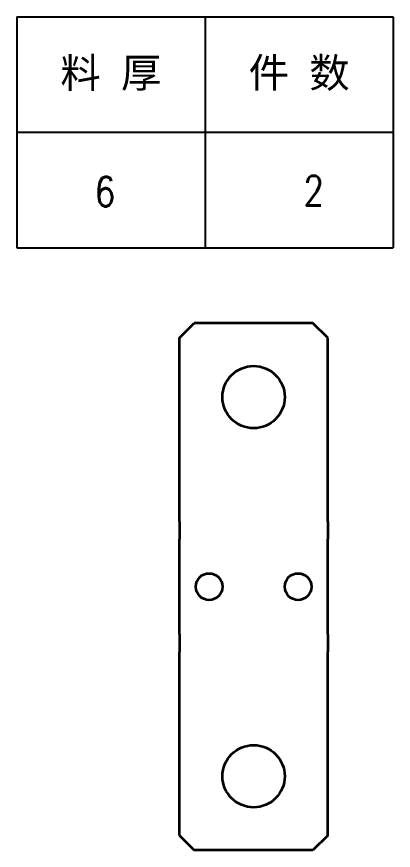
# Model space of a CAD drawing. Header units: millimetres. Extents: x -167529 to -99918, y 281335 to 302755.
# Drawn here: x -167203.6 to -167076.6, y 302473.6 to 302755 of the extents above; entities that cross this region are included whole.
import ezdxf
from ezdxf.enums import TextEntityAlignment as Align

# ---------------------------------------------------------------- set-up
doc = ezdxf.new("R2010")
doc.units = ezdxf.units.MM
doc.styles.add('DIM', font='romans.shx', dxfattribs={"width": 0.8, "bigfont": 'bigfont.shx'})
doc.styles.get("Standard").update_dxf_attribs({"font": 'txt', "bigfont": 'gbcbig.shx'})

# ---------------------------------------------------------------- blocks, each defined once
blk = doc.blocks.new('*T922')
at = {"color": 0, "linetype": 'ByBlock', "lineweight": -2, "transparency": 16777216}
for p, q in [((0, 0), (127, 0)), ((0, 0), (0, -78)), ((63.5, 0), (63.5, -78)), ((127, 0), (127, -78)), ((0, -39), (127, -39)), ((0, -78), (127, -78))]:
    blk.add_line(p, q, dxfattribs=at)
at = {"color": 0, "transparency": 16777216, "char_height": 10, "width": 60.5, "attachment_point": 5}
for s, insert in [('{\\fSimSun|b0|i0|c134|p2;料 厚}', (31.75, -19.5)), ('{\\fSimSun|b0|i0|c134|p2;件 数}', (95.25, -19.5))]:
    blk.add_mtext(s, dxfattribs=dict(at, insert=insert))
blk = doc.blocks.new('拆图参数')
blk.add_blockref('*T922', (-63.5, 78))
at = {"style": 'DIM', "width": 0.8}
blk.add_attdef('6', text='', height=10, dxfattribs=at).set_placement((-37.13, 18.91), align=Align.MIDDLE_LEFT)
blk.add_attdef('1', text='', height=10, dxfattribs=at).set_placement((36.65, 19.27), align=Align.MIDDLE_CENTER)

msp = doc.modelspace()

# ---------------------------------------------------------------- linework, layer by layer
at = {"color": 7, "lineweight": 35}
for p, q in [((-167148.755, 302646.594), (-167143.755, 302651.594)), ((-167103.755, 302651.594), (-167143.755, 302651.594)), ((-167098.755, 302646.594), (-167103.755, 302651.594)), ((-167148.755, 302584.594), (-167148.755, 302646.594)), ((-167098.755, 302584.594), (-167098.755, 302646.594)), ((-167148.755, 302584.594), (-167148.755, 302578.594)), ((-167098.755, 302584.594), (-167098.755, 302578.594)), ((-167148.755, 302546.594), (-167148.755, 302578.594)), ((-167098.755, 302546.594), (-167098.755, 302578.594)), ((-167148.755, 302546.594), (-167148.755, 302540.594)), ((-167098.755, 302546.594), (-167098.755, 302540.594)), ((-167148.755, 302478.594), (-167148.755, 302540.594)), ((-167098.755, 302478.594), (-167098.755, 302540.594)), ((-167148.755, 302478.594), (-167143.755, 302473.594)), ((-167098.755, 302478.594), (-167103.755, 302473.594)), ((-167103.755, 302473.594), (-167143.755, 302473.594))]:
    msp.add_line(p, q, dxfattribs=at)
for centre, radius in [((-167123.755, 302626.594), 10.5), ((-167138.755, 302562.594), 4.5), ((-167108.755, 302562.594), 4.5), ((-167123.755, 302498.594), 10.5)]:
    msp.add_circle(centre, radius, dxfattribs=at)

# ---------------------------------------------------------------- block references
msp.add_blockref('拆图参数', (-167140.146, 302677.003)).add_auto_attribs({'1': '2', '6': '6'})

doc.saveas('drawing.dxf')
